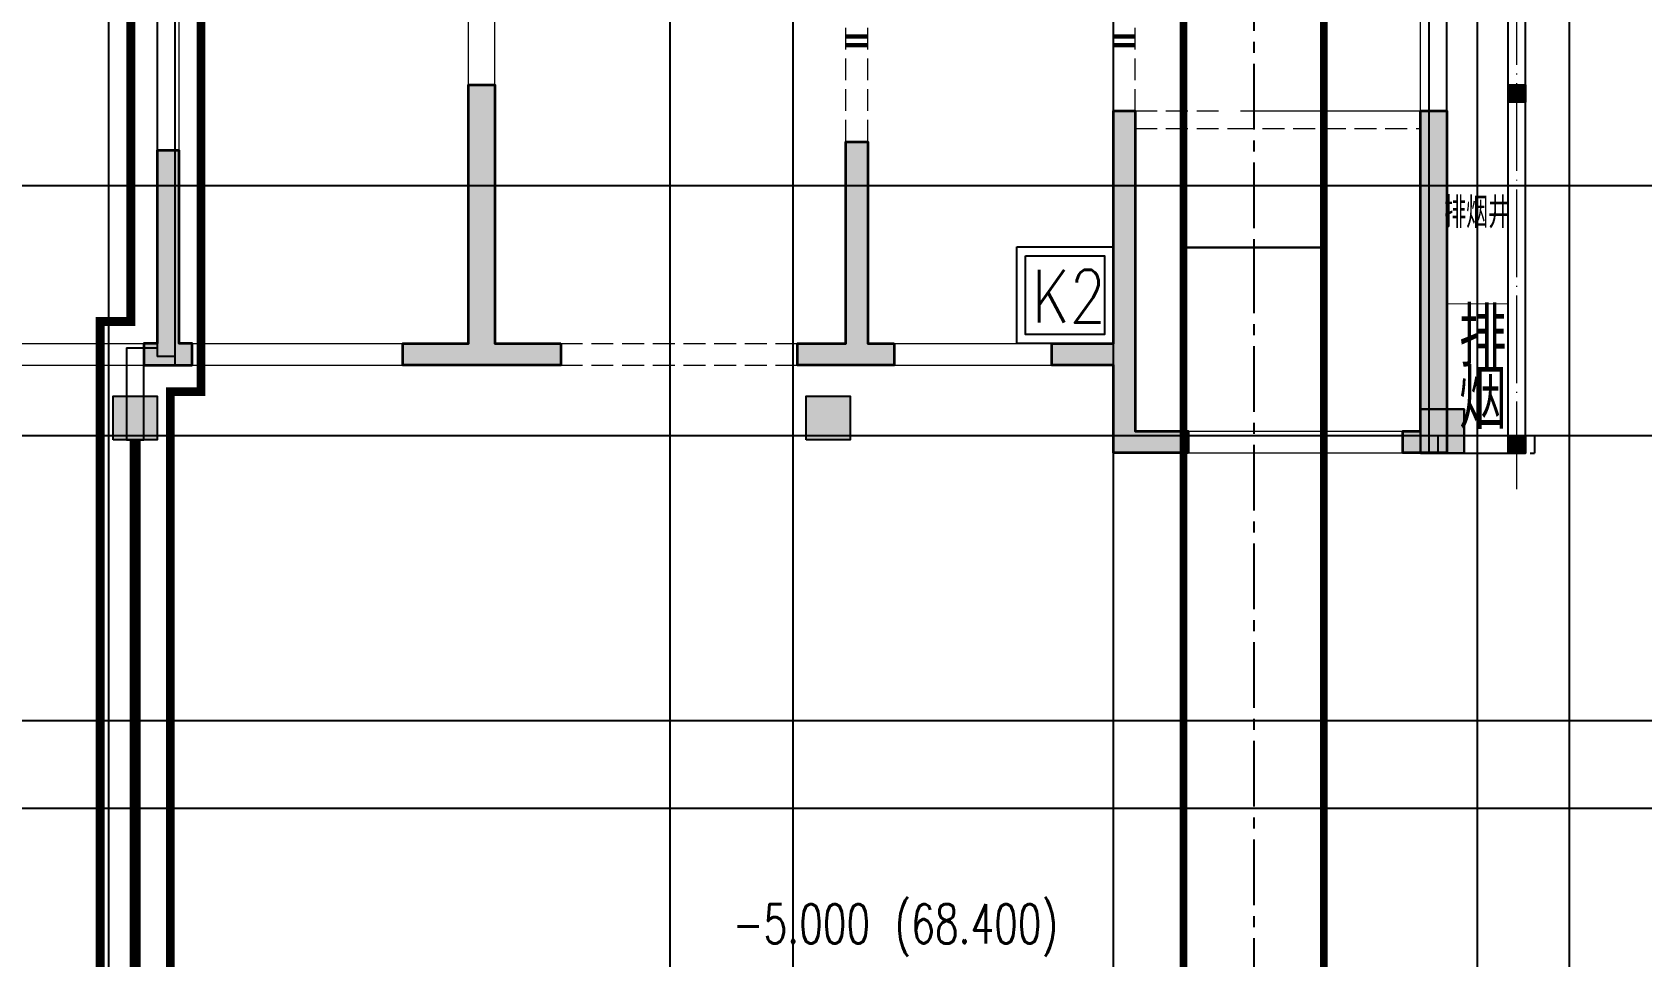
# Model space of a CAD drawing. Extents: x 369444 to 684549, y -549309 to 575337.
# Drawn here: x 544050 to 562399, y 200661 to 211206 of the extents above; entities that cross this region are included whole.
import ezdxf

# ---------------------------------------------------------------- set-up
doc = ezdxf.new("R2010")
doc.units = 0
doc.header["$LTSCALE"] = 1000
doc.header["$MEASUREMENT"] = 0
for name, pattern in [('__DASH', [0.35, 0.25, -0.1]), ('CENTER2', [1.125, 0.75, -0.125, 0.125, -0.125]), ('DASH', [0.35, 0.25, -0.1]), ('DOTE', [2.42, 2, -0.2, 0.02, -0.2]), ('线型3', [500, 300, -200])]:
    doc.linetypes.add(name, pattern=pattern)
for name, color, linetype in [('COLUMN', 9, 'Continuous'), ('DOTE', 1, 'Continuous'), ('DUCT-排烟中心线', 5, 'CENTER2'), ('DUCT-排烟管', 2, 'Continuous'), ('DUCT-排烟管端线', 4, 'Continuous'), ('PKPM_WPJ', 7, 'Continuous'), ('WALL', 9, 'Continuous'), ('WINDOW', 4, 'Continuous'), ('主楼', 117, 'Continuous'), ('二期轮廓线', 8, 'DASH'), ('图层2', 7, 'Continuous'), ('填充', 8, 'Continuous'), ('平面文字图层', 7, 'Continuous'), ('景观场地标高', 4, 'Continuous'), ('构造柱', 6, 'Continuous'), ('砼墙', 151, 'Continuous'), ('车库集水坑', 60, 'Continuous'), ('车库风井', 6, 'Continuous'), ('防火分区线', 7, 'Continuous'), ('风管标注', 3, 'Continuous')]:
    doc.layers.add(name, color=color, linetype=linetype)
for name, color, linetype, lineweight in [('DOTE2', 122, 'DOTE', 9), ('TEXT', 7, 'Continuous', 13), ('梁', 4, 'Continuous', 18), ('梁虚线', 134, '线型3', 18), ('次梁箍筋', 1, 'Continuous', 40), ('门虚线', 2, 'Continuous', 18)]:
    doc.layers.add(name, color=color, linetype=linetype, lineweight=lineweight)
doc.styles.add('_HZTXT', font='txt.shx', dxfattribs={"width": 0.8, "bigfont": 'HZTXT.shx'})
doc.styles.add('_TCH_DIM', font='SIMPLEX', dxfattribs={"bigfont": 'GBCBIG'})
doc.styles.add('HNSJY', font='hnsjy-07.shx', dxfattribs={"width": 0.8, "bigfont": 'hnsjy-hz.shx'})

# ---------------------------------------------------------------- blocks, each defined once
blk = doc.blocks.new('A$C47E9097D')
at = {"layer": '构造柱'}
for points in [[(180550, -259900), (180350, -259900), (180350, -260100), (180550, -260100)], [(180550, -263900), (180350, -263900), (180350, -264100), (180550, -264100)]]:
    blk.add_hatch(color=256, dxfattribs=at).paths.add_polyline_path(points)
for points in [[(180350, -259900), (180550, -259900), (180550, -260100), (180350, -260100)], [(180350, -263900), (180550, -263900), (180550, -264100), (180350, -264100)]]:
    blk.add_lwpolyline(points, close=True, dxfattribs=at)
blk = doc.blocks.new('561h56dgfghf')
at = {"layer": '填充'}
h = blk.add_hatch(color=0, dxfattribs=at)
h.dxf.hatch_style = 1
h.paths.add_polyline_path([(-2793045, 466326), (-2793045, 466076), (-2794095, 466076), (-2794845, 466076), (-2794845, 466326), (-2794095, 466326), (-2794095, 469276), (-2793795, 469276), (-2793795, 466326)])
h = blk.add_hatch(color=0, dxfattribs=at)
h.dxf.hatch_style = 1
h.paths.add_polyline_path([(-2785894, 465076), (-2786745, 465076), (-2786745, 466076), (-2787445, 466076), (-2787445, 466326), (-2786745, 466326), (-2786745, 468976), (-2786495, 468976), (-2786495, 466326), (-2786495, 465326), (-2785894, 465326)])
h = blk.add_hatch(color=0, dxfattribs=at)
h.dxf.hatch_style = 1
h.paths.add_polyline_path([(-2782945, 465076), (-2783444, 465076), (-2783444, 465326), (-2783245, 465326), (-2783245, 468976), (-2782945, 468976)])
h = blk.add_hatch(color=0, dxfattribs=at)
h.dxf.hatch_style = 1
h.paths.add_polyline_path([(-2789245, 466326), (-2789245, 466076), (-2789545, 466076), (-2790345, 466076), (-2790345, 466326), (-2789795, 466326), (-2789795, 468626), (-2789545, 468626), (-2789545, 466326)])
h = blk.add_hatch(color=0, dxfattribs=at)
h.dxf.hatch_style = 1
h.paths.add_polyline_path([(-2797245, 466076), (-2797245, 466326), (-2797395, 466326), (-2797395, 468526), (-2797645, 468526), (-2797645, 466326), (-2797795, 466326), (-2797795, 466076), (-2797395, 466076)])
at = {"layer": '砼墙', "color": 0, "lineweight": 35, "ltscale": 1}
for points in [[(-2793045, 466326), (-2793045, 466076), (-2794095, 466076), (-2794845, 466076), (-2794845, 466326), (-2794095, 466326), (-2794095, 469276), (-2793795, 469276), (-2793795, 466326)], [(-2785894, 465076), (-2786745, 465076), (-2786745, 466076), (-2787445, 466076), (-2787445, 466326), (-2786745, 466326), (-2786745, 468976), (-2786495, 468976), (-2786495, 466326), (-2786495, 465326), (-2785894, 465326)], [(-2782945, 465076), (-2783444, 465076), (-2783444, 465326), (-2783245, 465326), (-2783245, 468976), (-2782945, 468976)], [(-2789245, 466326), (-2789245, 466076), (-2789545, 466076), (-2790345, 466076), (-2790345, 466326), (-2789795, 466326), (-2789795, 468626), (-2789545, 468626), (-2789545, 466326)], [(-2797245, 466076), (-2797245, 466326), (-2797395, 466326), (-2797395, 468526), (-2797645, 468526), (-2797645, 466326), (-2797795, 466326), (-2797795, 466076), (-2797395, 466076)]]:
    blk.add_lwpolyline(points, close=True, dxfattribs=at)
blk = doc.blocks.new('A$C3B385720')
at = {"layer": '填充'}
h = blk.add_hatch(color=256, dxfattribs=at)
h.dxf.hatch_style = 1
h.paths.add_polyline_path([(29900, -17800), (29900, -17300), (29700, -17300), (29400, -17300), (29400, -17550), (29400, -17800)])
at = {"layer": '主楼', "color": 6}
blk.add_lwpolyline([(29900, -17800), (29900, -17300), (29700, -17300), (29400, -17300), (29400, -17550), (29400, -17800)], close=True, dxfattribs=at)
blk = doc.blocks.new('$DorLib2D$00000213')
at = {"color": 0, "linetype": 'DASH', "const_width": 0.02}
blk.add_lwpolyline([(0.5, 0), (-0.5, 0)], dxfattribs=at)
blk = doc.blocks.new('column500')
h = blk.add_hatch(color=0)
h.dxf.hatch_style = 1
h.paths.add_polyline_path([(-216381, -381440), (-215881, -381440), (-215881, -380940), (-216381, -380940)])
at = {"color": 0}
blk.add_lwpolyline([(-216381, -381440), (-215881, -381440), (-215881, -380940), (-216381, -380940)], close=True, dxfattribs=at)
blk = doc.blocks.new('N-风管')
at = {"layer": 'DUCT-排烟中心线', "color": 0}
for p, q in [((38489393930.667084, 3905307568.432908), (38489393930.667084, 3905303223.788605)), ((38489393930.667084, 3905303223.788605), (38489393930.667084, 3905294256.285953))]:
    blk.add_line(p, q, dxfattribs=at)
at = {"layer": 'DUCT-排烟管', "color": 0, "const_width": 90}
for points in [[(38489393130.667084, 3905307568.432908), (38489393130.667084, 3905303223.788605)], [(38489394730.667084, 3905303223.788605), (38489394730.667084, 3905307568.432908)], [(38489393130.667084, 3905303223.788605), (38489393130.667084, 3905294256.285953)], [(38489394730.667084, 3905294256.285953), (38489394730.667084, 3905303223.788605)]]:
    blk.add_lwpolyline(points, dxfattribs=at)
at = {"layer": 'DUCT-排烟管端线', "color": 0}
for p, q in [((38489394730.667084, 3905303223.788605), (38489393130.667084, 3905303223.788605)), ((38489393130.667084, 3905303223.788605), (38489394730.667084, 3905303223.788605))]:
    blk.add_line(p, q, dxfattribs=at)
blk = doc.blocks.new('8#梁图')
at = {"layer": '梁', "color": 0, "lineweight": 18, "ltscale": 1}
blk.add_line((1126114, -75496), (1128164, -75496), dxfattribs=at)
at = {"layer": '梁虚线', "color": 0, "linetype": 'DASH', "lineweight": 18, "ltscale": 1}
for p, q in [((1121614, -75846), (1121614, -70996)), ((1121864, -75846), (1121864, -70996)), ((1124664, -75496), (1124664, -72046)), ((1124914, -75496), (1124914, -72046)), ((1124914, -75496), (1125964, -75496)), ((1124914, -75696), (1126014, -75696)), ((1126014, -75696), (1128164, -75696)), ((1118364, -78146), (1121064, -78146)), ((1118364, -78396), (1121064, -78396))]:
    blk.add_line(p, q, dxfattribs=at)
at = {"layer": '次梁箍筋', "color": 0, "linetype": 'Continuous', "const_width": 50}
for points in [[(1121614, -74646), (1121864, -74646)], [(1124664, -74646), (1124914, -74646)], [(1121614, -74746), (1121864, -74746)], [(1124664, -74746), (1124914, -74746)]]:
    blk.add_lwpolyline(points, dxfattribs=at)
at = {"layer": '砼墙', "color": 0, "lineweight": 35, "ltscale": 1}
for p, q in [((1117314, -75196), (1117614, -75196)), ((1117314, -78146), (1117314, -75196)), ((1117614, -75196), (1117614, -78146)), ((1124664, -75496), (1124914, -75496)), ((1124664, -78146), (1124664, -75496)), ((1124914, -75496), (1124914, -78146)), ((1128164, -75496), (1128464, -75496)), ((1128164, -79146), (1128164, -75496)), ((1128464, -75496), (1128464, -79396)), ((1113764, -75946), (1113764, -78146)), ((1114014, -75946), (1113764, -75946)), ((1114014, -78146), (1114014, -75946)), ((1121614, -75846), (1121864, -75846)), ((1121614, -78146), (1121614, -75846)), ((1121864, -75846), (1121864, -78146)), ((1113614, -78146), (1113614, -78396)), ((1113764, -78146), (1113614, -78146)), ((1114164, -78146), (1114014, -78146)), ((1114164, -78396), (1114164, -78146)), ((1116564, -78146), (1117314, -78146)), ((1116564, -78396), (1116564, -78146)), ((1117614, -78146), (1118364, -78146)), ((1118364, -78146), (1118364, -78396)), ((1121064, -78146), (1121614, -78146)), ((1121064, -78396), (1121064, -78146)), ((1121864, -78146), (1122164, -78146)), ((1122164, -78146), (1122164, -78396)), ((1123964, -78146), (1124664, -78146)), ((1123964, -78396), (1123964, -78146)), ((1124914, -78146), (1124914, -79146)), ((1113614, -78396), (1114014, -78396)), ((1114014, -78396), (1114164, -78396)), ((1117314, -78396), (1116564, -78396)), ((1118364, -78396), (1117314, -78396)), ((1121864, -78396), (1121064, -78396)), ((1122164, -78396), (1121864, -78396)), ((1124664, -78396), (1123964, -78396)), ((1124664, -79396), (1124664, -78396)), ((1124914, -79146), (1125515, -79146)), ((1125515, -79146), (1125515, -79396)), ((1127965, -79146), (1128164, -79146)), ((1127965, -79396), (1127965, -79146)), ((1125515, -79396), (1124664, -79396)), ((1128464, -79396), (1127965, -79396))]:
    blk.add_line(p, q, dxfattribs=at)
at = {"layer": '门虚线', "color": 0, "lineweight": 18, "ltscale": 1}
for p, q in [((1117314, -75196), (1117314, -72296)), ((1117614, -75196), (1117614, -72296)), ((1128164, -75496), (1128164, -72796)), ((1113764, -75996), (1113764, -73996)), ((1114014, -75996), (1114014, -73996)), ((1112014, -78146), (1113614, -78146)), ((1114164, -78146), (1116564, -78146)), ((1122164, -78146), (1123964, -78146)), ((1112014, -78396), (1113614, -78396)), ((1114164, -78396), (1116564, -78396)), ((1122164, -78396), (1123964, -78396)), ((1125465, -79146), (1127964, -79146))]:
    blk.add_line(p, q, dxfattribs=at)
at = {"layer": '门虚线', "color": 0, "linetype": 'Continuous', "lineweight": 18, "ltscale": 1}
for p, q in [((1128464, -75496), (1128464, -72796)), ((1125465, -79396), (1127964, -79396))]:
    blk.add_line(p, q, dxfattribs=at)

msp = doc.modelspace()

# ---------------------------------------------------------------- linework, layer by layer
at = {"layer": 'DOTE', "color": 8}
for p, q in [((544924.5, 59364.2), (544924.5, 476704.8)), ((552724.5, 59364.2), (552724.5, 476704.8)), ((560524.5, 59364.2), (560524.5, 476704.8)), ((561574.5, 59364.2), (561574.5, 476704.8)), ((551324.5, 59364.2), (551324.5, 261807)), ((556374.5, 59364.2), (556374.5, 261807))]:
    msp.add_line(p, q, dxfattribs=at)
at = {"layer": 'DOTE', "color": 8, "lineweight": -2}
for p, q in [((377844.4, 209457), (624570.9, 209457)), ((377844.4, 206607), (624570.9, 206607)), ((377844.4, 203357), (624570.9, 203357)), ((377844.4, 202357), (624570.9, 202357))]:
    msp.add_line(p, q, dxfattribs=at)
at = {"layer": 'DOTE2', "linetype": 'DOTE', "ltscale": 0.5}
msp.add_lwpolyline([(560974.5, 205993.2), (560974.5, 218177.7)], dxfattribs=at)
at = {"layer": 'WALL'}
for p, q in [((561074.5, 206407), (561074.5, 214757)), ((560874.5, 206607), (560874.5, 214557)), ((545474.5, 212707), (545474.5, 207507)), ((559974.5, 206407), (559974.5, 212757)), ((560174.5, 206607), (560174.5, 212757)), ((545674.5, 212607), (545674.5, 207507)), ((545674.5, 207507), (545474.5, 207507)), ((560174.5, 206607), (560874.5, 206607)), ((559974.5, 206407), (561074.5, 206407))]:
    msp.add_line(p, q, dxfattribs=at)
at = {"layer": 'WALL', "linetype": 'ByBlock'}
for p, q in [((545474.5, 212607), (545474.5, 207607)), ((545674.5, 212607), (545674.5, 207407)), ((545124.5, 207607), (545124.5, 206557)), ((545124.5, 207607), (545474.5, 207607)), ((545324.5, 206557), (545324.5, 207407)), ((545324.5, 207407), (545674.5, 207407)), ((545124.5, 206557), (545324.5, 206557))]:
    msp.add_line(p, q, dxfattribs=at)
at = {"layer": 'WALL', "linetype": '__DASH'}
for p, q in [((560074.5, 206607), (561174.5, 206607)), ((560074.5, 206607), (560074.5, 206407)), ((561174.5, 206607), (561174.5, 206407)), ((560074.5, 206407), (561174.5, 206407))]:
    msp.add_line(p, q, dxfattribs=at)
at = {"layer": '二期轮廓线', "ltscale": 6}
msp.add_lwpolyline([(380274.6, 203357), (599524.6, 203357), (599524.6, 204707), (600424.6, 204707), (600424.6, 218107), (610674.6, 218107), (610674.6, 217107), (610674.6, 217107), (614474.6, 217107), (614474.6, 226657), (605824.6, 226657), (605824.6, 239057), (599524.6, 239057), (599524.6, 249357.4), (600424.6, 249357.4), (600424.6, 259157)], dxfattribs=at)
at = {"layer": '车库集水坑', "lineweight": -2}
for points in [[(555274.5, 208757), (556374.5, 208757), (556374.5, 207657), (555274.5, 207657)], [(555374.5, 208657), (556274.5, 208657), (556274.5, 207757), (555374.5, 207757)]]:
    msp.add_lwpolyline(points, close=True, dxfattribs=at)
at = {"layer": '车库风井', "linetype": 'DASH', "const_width": 10}
msp.add_lwpolyline([(560174.5, 208107), (560874.5, 208107), (560874.5, 206606.5), (560174.5, 206606.5)], close=True, dxfattribs=at)
at = {"layer": '防火分区线', "color": 5, "linetype": 'DASH', "ltscale": 8, "const_width": 100}
for points in [[(545624.5, 179057), (474322.1, 179057), (474421.6, 195357), (451024.5, 195357), (451024.5, 200314.9), (452874.5, 206564.9), (452874.5, 217357), (456674.5, 217357), (456674.5, 218057), (469024.5, 218057), (469024.5, 224657), (475074.5, 224657), (475074.5, 218007), (476774.5, 218007), (476774.5, 218757.8), (527374.5, 218757.8), (527374.5, 224607), (533274.5, 224607), (533274.5, 222207), (533774.5, 222207), (533774.5, 217807), (545974.5, 217807), (545974.5, 207107), (545624.5, 207107)], [(544824.5, 179857), (475127, 179857), (475226.5, 196157), (451824.5, 196157), (451824.5, 200199), (453674.5, 206449), (453674.5, 216557), (457474.5, 216557), (457474.5, 217257), (469824.5, 217257), (469824.5, 223857), (474274.5, 223857), (474274.5, 217207), (477574.5, 217207), (477574.5, 217957.8), (528174.5, 217957.8), (528174.5, 223807), (532474.5, 223807), (532474.5, 221407), (532974.5, 221407), (532974.5, 217007), (545174.5, 217007), (545174.5, 207907), (544824.5, 207907)]]:
    msp.add_lwpolyline(points, close=True, dxfattribs=at)
at = {"layer": '防火分区线', "color": 6, "linetype": 'DASH', "ltscale": 8, "const_width": 100}
for points in [[(533774.5, 217807), (545974.5, 217807), (545974.5, 207107), (545624.5, 207107), (545624.5, 179857)], [(532974.5, 217007), (545174.5, 217007), (545174.5, 207907), (544824.5, 207907), (544824.5, 179057)]]:
    msp.add_lwpolyline(points, dxfattribs=at)

# ---------------------------------------------------------------- block references
msp.add_blockref('A$C3B385720', (530474.5, 224207))
at = {"layer": 'COLUMN', "color": 8, "xscale": -1, "rotation": 270}
for p in [(926414.4, 422937.8), (934314.4, 422937.8), (941314.3, 422787.8)]:
    msp.add_blockref('column500', p, dxfattribs=at)
at = {"layer": 'PKPM_WPJ', "color": 8}
msp.add_blockref('8#梁图', (-568289.3, 285803.2), dxfattribs=at)
at = {"layer": 'WINDOW', "linetype": 'ByBlock', "lineweight": -2, "xscale": -6300, "yscale": 6300, "zscale": -6300, "rotation": 89.99999993766387}
msp.add_blockref('$DorLib2D$00000213', (545224.5, 203407), dxfattribs=at)
at = {"layer": '图层2', "color": 8}
msp.add_blockref('561h56dgfghf', (3343119.6, -258668.6), dxfattribs=at)
at = {"layer": '构造柱', "ltscale": 6}
msp.add_blockref('A$C47E9097D', (380524.5, 470507), dxfattribs=at)
at = {"layer": '风管标注', "color": 8}
msp.add_blockref('N-风管', (-38488835956.2, -3905094473.4), dxfattribs=at)

# ---------------------------------------------------------------- texts
at = {"layer": 'TEXT', "color": 2, "style": '_HZTXT', "width": 0.8}
for s, p in [('排', (560314.8, 207385.8)), ('烟', (560314.8, 206680))]:
    msp.add_text(s, height=675, dxfattribs=at).set_placement(p)
at = {"layer": '平面文字图层', "style": 'HNSJY', "width": 0.75}
msp.add_text('排烟井', height=350, dxfattribs=at).set_placement((560146.3, 208973.1))
at = {"layer": '景观场地标高', "color": 7, "style": '_TCH_DIM', "width": 0.705882}
for s, p in [('(68.400)', (553881.6, 200814.6)), ('-5.000', (552036.6, 200814.6))]:
    msp.add_text(s, height=446.25, dxfattribs=at).set_placement(p)
at = {"layer": '车库集水坑', "lineweight": -2, "style": '_HZTXT', "width": 0.8}
msp.add_text('K2', height=600, dxfattribs=at).set_placement((555445.1, 207894.1))

doc.saveas('drawing.dxf')
